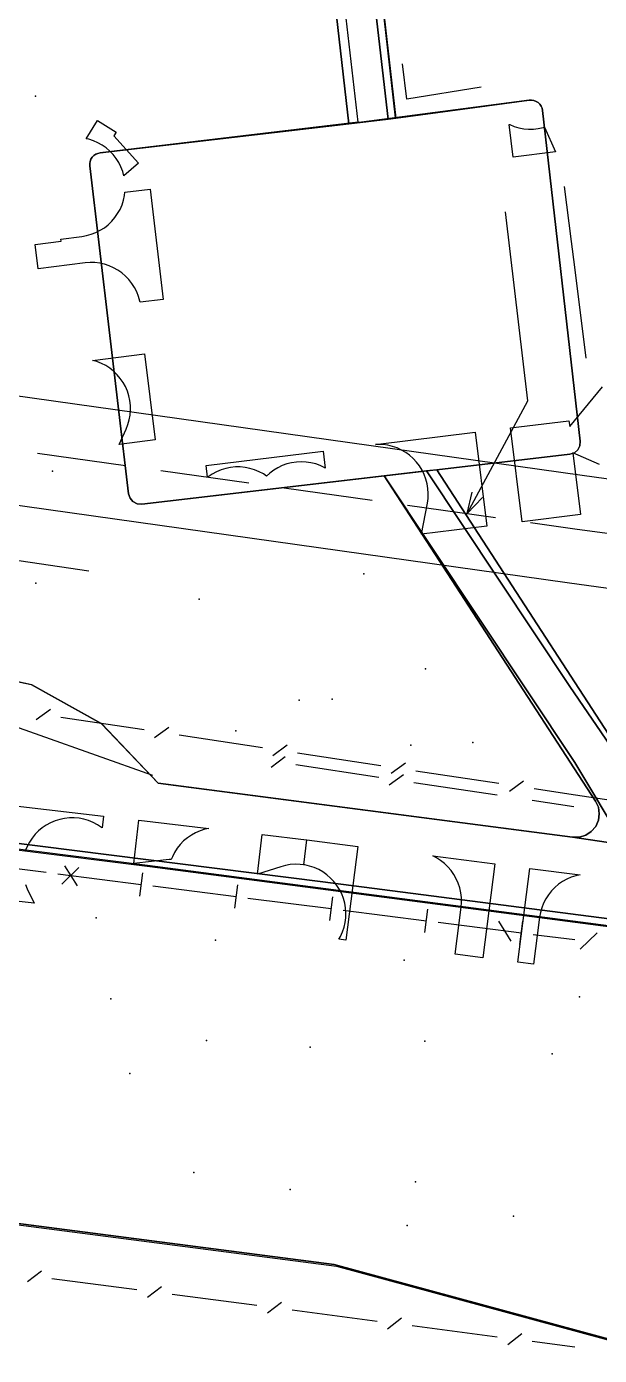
# Model space of a CAD drawing. Header units: metres. Extents: x 8858 to 9287, y -8974 to -8722.
# Drawn here: x 8976.8 to 9001, y -8826.8 to -8770.6 of the extents above; entities that cross this region are included whole.
import ezdxf

# ---------------------------------------------------------------- set-up
doc = ezdxf.new("R2010")
doc.units = ezdxf.units.M
for name, color, linetype in [('BUSH', 7, 'Continuous'), ('CURB', 7, 'Continuous'), ('ELECTR_CABLE', 7, 'Continuous'), ('ELECTR_CABLE_COMM', 7, 'Continuous'), ('GAS', 7, 'Continuous'), ('GRASS', 7, 'Continuous'), ('GROUND', 7, 'Continuous'), ('HEAT', 7, 'Continuous'), ('LOUNGER', 7, 'Continuous'), ('ROAD', 7, 'Continuous'), ('SIDEWALK_PATH', 7, 'Continuous'), ('TREE', 7, 'Continuous')]:
    doc.layers.add(name, color=color, linetype=linetype)

msp = doc.modelspace()

# ---------------------------------------------------------------- linework, layer by layer
at = {"layer": 'BUSH'}
for p in [(8993.062, -8800.973), (8984.427, -8813.472), (8993.27, -8819.446), (8992.911, -8821.29)]:
    msp.add_point(p, dxfattribs=at)
at = {"layer": 'CURB'}
for points in [[(8990.845, -8774.64), (8989.36, -8761.8)], [(8992.428, -8774.468), (8991.667, -8767.694), (8991.409, -8765.379), (8990.95, -8761.465)], [(8998.073, -8773.708), (8992.428, -8774.468)], [(9000.232, -8788.122), (8998.637, -8774.146)], [(8990.845, -8774.64), (8979.929, -8775.932)], [(8979.49, -8776.487), (8981.134, -8790.347)], [(8994.164, -8789.332), (8999.793, -8788.676)], [(8994.164, -8789.332), (9003.91, -8804.337)], [(8981.688, -8790.785), (8991.947, -8789.59)], [(8991.947, -8789.59), (9000.877, -8803.34)], [(8970.219, -8798.019), (8982.14, -8802.249)], [(8935.852, -8800.149), (8965.049, -8803.929), (8981.936, -8806.054), (9033.525, -8812.805), (9051.776, -8815.06), (9103.435, -8821.781), (9121.184, -8824.006), (9142.073, -8826.706)], [(8982.808, -8802.638), (8999.909, -8804.876)], [(8932.305, -8815.47), (8989.827, -8822.941), (9019.841, -8831.084), (9136.731, -8846.071)]]:
    msp.add_lwpolyline(points, dxfattribs=at)
at = {"layer": 'ELECTR_CABLE'}
for points in [[(8996.043, -8773.161), (8992.899, -8773.658), (8992.715, -8772.175)], [(8999.863, -8779.679), (8999.572, -8777.358)], [(9000, -8780.77), (8999.863, -8779.679)], [(9000.482, -8784.616), (9000, -8780.77)], [(9001.047, -8789.113), (8999.922, -8788.612), (9000.245, -8791.228), (8997.773, -8791.533), (8997.282, -8787.563), (8999.755, -8787.258), (8999.785, -8787.5), (9001.169, -8785.823)], [(8976.341, -8803.545), (8980.074, -8803.98), (8980.015, -8804.48), (8979.986, -8804.456), (8979.814, -8804.342), (8979.631, -8804.246), (8979.441, -8804.169), (8979.243, -8804.11), (8979.041, -8804.071), (8978.835, -8804.052), (8978.629, -8804.053), (8978.424, -8804.074), (8978.222, -8804.116), (8978.026, -8804.177), (8977.836, -8804.257), (8977.654, -8804.355), (8977.484, -8804.47), (8977.325, -8804.602), (8977.18, -8804.748), (8977.051, -8804.909), (8976.937, -8805.081), (8976.841, -8805.263), (8976.763, -8805.454)], [(8976.771, -8806.869), (8976.851, -8807.059), (8977.142, -8807.665), (8975.878, -8807.518)]]:
    msp.add_lwpolyline(points, dxfattribs=at)
for points in [[(8981.546, -8776.365), (8980.939, -8776.911), (8980.886, -8776.719), (8980.811, -8776.527), (8980.718, -8776.343), (8980.607, -8776.169), (8980.48, -8776.007), (8980.337, -8775.858), (8980.181, -8775.724), (8980.012, -8775.606), (8979.832, -8775.505), (8979.644, -8775.422), (8979.448, -8775.358), (8979.333, -8775.333), (8979.824, -8774.561), (8980.612, -8775.062), (8980.513, -8775.217)], [(8997.401, -8776.118), (8997.226, -8774.727), (8997.249, -8774.739), (8997.441, -8774.816), (8997.638, -8774.874), (8997.841, -8774.912), (8998.046, -8774.93), (8998.252, -8774.928), (8998.457, -8774.906), (8998.659, -8774.863), (8998.723, -8774.843), (8999.192, -8775.894)], [(8982.046, -8777.468), (8982.599, -8782.127), (8981.617, -8782.243), (8981.61, -8782.204), (8981.555, -8782.006), (8981.48, -8781.814), (8981.387, -8781.63), (8981.276, -8781.456), (8981.148, -8781.294), (8981.006, -8781.145), (8980.849, -8781.011), (8980.68, -8780.893), (8980.501, -8780.792), (8980.312, -8780.709), (8980.116, -8780.645), (8979.915, -8780.601), (8979.71, -8780.576), (8979.504, -8780.572), (8979.299, -8780.588), (8977.315, -8780.839), (8977.184, -8779.807), (8978.279, -8779.668), (8978.268, -8779.579), (8979.157, -8779.467), (8979.36, -8779.431), (8979.558, -8779.376), (8979.75, -8779.301), (8979.934, -8779.208), (8980.108, -8779.097), (8980.27, -8778.97), (8980.419, -8778.827), (8980.553, -8778.671), (8980.671, -8778.502), (8980.772, -8778.322), (8980.855, -8778.133), (8980.919, -8777.938), (8980.964, -8777.736), (8980.981, -8777.594)], [(8982.263, -8788.069), (8980.739, -8788.262), (8981.032, -8787.613), (8981.107, -8787.422), (8981.164, -8787.223), (8981.2, -8787.021), (8981.217, -8786.815), (8981.213, -8786.609), (8981.19, -8786.404), (8981.146, -8786.203), (8981.082, -8786.007), (8981, -8785.818), (8980.9, -8785.638), (8980.782, -8785.469), (8980.649, -8785.312), (8980.501, -8785.168), (8980.339, -8785.041), (8980.166, -8784.929), (8979.982, -8784.835), (8979.791, -8784.76), (8979.609, -8784.708), (8981.802, -8784.431)], [(8995.793, -8787.747), (8996.284, -8791.717), (8993.525, -8792.058), (8993.77, -8790.747), (8993.798, -8790.543), (8993.805, -8790.337), (8993.793, -8790.131), (8993.76, -8789.927), (8993.708, -8789.728), (8993.636, -8789.535), (8993.546, -8789.35), (8993.438, -8789.174), (8993.313, -8789.01), (8993.173, -8788.859), (8993.018, -8788.723), (8992.851, -8788.602), (8992.673, -8788.498), (8992.486, -8788.412), (8992.291, -8788.345), (8992.091, -8788.297), (8991.886, -8788.27), (8991.681, -8788.262), (8991.569, -8788.269)], [(8989.448, -8789.259), (8989.426, -8789.246), (8989.239, -8789.157), (8989.045, -8789.088), (8988.845, -8789.038), (8988.642, -8789.008), (8988.436, -8788.998), (8988.23, -8789.008), (8988.026, -8789.038), (8987.826, -8789.088), (8987.632, -8789.157), (8987.446, -8789.246), (8987.269, -8789.352), (8987.103, -8789.474), (8986.966, -8789.599), (8986.833, -8789.511), (8986.651, -8789.414), (8986.461, -8789.335), (8986.264, -8789.276), (8986.061, -8789.236), (8985.856, -8789.216), (8985.65, -8789.216), (8985.445, -8789.237), (8985.243, -8789.277), (8985.046, -8789.337), (8984.856, -8789.417), (8984.674, -8789.514), (8984.503, -8789.629), (8984.475, -8789.651), (8984.414, -8789.154), (8989.359, -8788.542)], [(8981.563, -8804.154), (8984.521, -8804.499), (8984.354, -8804.534), (8984.158, -8804.597), (8983.969, -8804.679), (8983.789, -8804.779), (8983.619, -8804.897), (8983.462, -8805.03), (8983.319, -8805.178), (8983.191, -8805.339), (8983.079, -8805.513), (8982.985, -8805.696), (8982.94, -8805.81), (8982.851, -8805.815), (8981.349, -8805.985)], [(8988.652, -8804.981), (8988.528, -8806.038), (8988.383, -8806.02), (8988.177, -8806.014), (8987.971, -8806.029), (8987.768, -8806.063), (8987.569, -8806.118), (8986.59, -8806.438), (8986.786, -8804.763)], [(8988.674, -8804.984), (8990.825, -8805.259), (8990.317, -8809.226), (8990.024, -8809.189), (8990.096, -8809.063), (8990.18, -8808.875), (8990.245, -8808.679), (8990.291, -8808.478), (8990.317, -8808.274), (8990.322, -8808.068), (8990.308, -8807.862), (8990.273, -8807.659), (8990.218, -8807.46), (8990.145, -8807.268), (8990.053, -8807.083), (8989.943, -8806.909), (8989.816, -8806.746), (8989.675, -8806.597), (8989.519, -8806.462), (8989.351, -8806.342), (8989.172, -8806.24), (8988.984, -8806.156), (8988.788, -8806.091), (8988.587, -8806.045), (8988.539, -8806.039)], [(8996.107, -8809.967), (8994.941, -8809.818), (8995.195, -8807.834), (8995.211, -8807.628), (8995.207, -8807.422), (8995.182, -8807.218), (8995.138, -8807.017), (8995.074, -8806.821), (8994.991, -8806.632), (8994.891, -8806.452), (8994.773, -8806.283), (8994.639, -8806.126), (8994.49, -8805.984), (8994.328, -8805.856), (8994.155, -8805.745), (8993.995, -8805.664), (8996.615, -8805.999)], [(8997.595, -8810.157), (8998.103, -8806.189), (9000.222, -8806.461), (9000.049, -8806.498), (8999.853, -8806.562), (8999.664, -8806.644), (8999.484, -8806.744), (8999.315, -8806.862), (8999.158, -8806.996), (8999.015, -8807.144), (8998.887, -8807.306), (8998.776, -8807.479), (8998.682, -8807.662), (8998.607, -8807.854), (8998.551, -8808.053), (8998.514, -8808.255), (8998.256, -8810.241)]]:
    msp.add_lwpolyline(points, close=True, dxfattribs=at)
at = {"layer": 'ELECTR_CABLE_COMM'}
for points in [[(8977.228, -8799.9), (8977.832, -8799.455)], [(8978.272, -8799.79), (8981.79, -8800.322)], [(8982.23, -8800.656), (8982.833, -8800.211)], [(8983.273, -8800.546), (8986.792, -8801.078)], [(8987.232, -8801.412), (8987.835, -8800.967)], [(8987.157, -8801.907), (8987.76, -8801.462)], [(8988.275, -8801.302), (8991.793, -8801.834)], [(8992.233, -8802.168), (8992.837, -8801.724)], [(8988.2, -8801.796), (8991.719, -8802.328)], [(8992.159, -8802.663), (8992.762, -8802.218)], [(8993.276, -8802.058), (8996.795, -8802.59)], [(8993.202, -8802.552), (8996.72, -8803.084)], [(8997.235, -8802.925), (8997.838, -8802.48)], [(8998.278, -8802.814), (9000.037, -8803.08)], [(8998.203, -8803.309), (8999.963, -8803.575)], [(9000.037, -8803.08), (9001.825, -8803.347)], [(8977.446, -8823.219), (8976.852, -8823.676)], [(8981.483, -8824.014), (8977.892, -8823.545)], [(8982.524, -8823.883), (8981.93, -8824.34)], [(8986.561, -8824.678), (8982.97, -8824.209)], [(8987.602, -8824.547), (8987.008, -8825.004)], [(8991.639, -8825.343), (8988.049, -8824.873)], [(8992.68, -8825.211), (8992.086, -8825.668)], [(8996.717, -8826.007), (8993.127, -8825.537)], [(8997.758, -8825.876), (8997.164, -8826.332)], [(9000, -8826.436), (8998.205, -8826.201)]]:
    msp.add_lwpolyline(points, dxfattribs=at)
at = {"layer": 'GAS'}
for points in [[(8974.125, -8805.907), (8977.648, -8806.356)], [(8979.026, -8806.153), (8978.31, -8806.851)], [(8978.43, -8806.079), (8978.955, -8806.931)], [(8978.144, -8806.419), (8981.667, -8806.868)], [(8981.603, -8807.364), (8981.73, -8806.372)], [(8982.163, -8806.931), (8985.686, -8807.38)], [(8985.622, -8807.876), (8985.749, -8806.884)], [(8989.641, -8808.388), (8989.768, -8807.396)], [(8986.182, -8807.443), (8989.705, -8807.892)], [(8990.201, -8807.955), (8993.724, -8808.404)], [(8993.66, -8808.9), (8993.787, -8807.908)], [(8994.22, -8808.467), (8997.743, -8808.916)], [(8996.773, -8808.415), (8997.297, -8809.267)], [(8997.679, -8809.412), (8997.806, -8808.42)], [(8998.239, -8808.979), (9000, -8809.203)], [(9000.223, -8809.612), (9000.942, -8808.917)]]:
    msp.add_lwpolyline(points, dxfattribs=at)
at = {"layer": 'GRASS'}
for points in [[(9023.617, -8754.68), (8990.95, -8761.465), (8991.053, -8762.372), (8992.428, -8774.468), (8998.073, -8773.708), (8998.173, -8773.704), (8998.271, -8773.72), (8998.363, -8773.755), (8998.447, -8773.809), (8998.52, -8773.877), (8998.576, -8773.958), (8998.616, -8774.049), (8998.637, -8774.146), (9000.232, -8788.122), (9000.215, -8788.32), (9000.127, -8788.49), (8999.982, -8788.614), (8999.793, -8788.676), (8994.164, -8789.332), (9003.91, -8804.337)], [(8973.681, -8797.705), (8977.008, -8798.415), (8979.981, -8800.068), (8982.382, -8802.582), (8999.909, -8804.876), (9000.195, -8804.872), (9000.464, -8804.789), (9000.699, -8804.635), (9000.885, -8804.418), (9001.001, -8804.156), (9001.039, -8803.877), (9000.998, -8803.6), (9000.877, -8803.34), (8991.947, -8789.59), (8981.688, -8790.785), (8981.491, -8790.769), (8981.32, -8790.681), (8981.196, -8790.536), (8981.134, -8790.347), (8979.49, -8776.487), (8979.488, -8776.388), (8979.506, -8776.292), (8979.541, -8776.201), (8979.594, -8776.118), (8979.663, -8776.047), (8979.743, -8775.992), (8979.833, -8775.953), (8979.929, -8775.932), (8990.442, -8774.705), (8989.108, -8762.963)], [(9033.623, -8812.88), (8982.035, -8806.129), (8965.147, -8804.004), (8935.95, -8800.224), (8935.315, -8800.21), (8934.699, -8800.327), (8934.12, -8800.57), (8933.599, -8800.933), (8933.166, -8801.397), (8932.844, -8801.936), (8932.64, -8802.53), (8932.565, -8803.16), (8932.403, -8815.546), (8989.925, -8823.016), (9019.939, -8831.159)]]:
    msp.add_lwpolyline(points, dxfattribs=at)
msp.add_lwpolyline([(9017.821, -8810.431), (8989.349, -8806.761), (8962.298, -8803.35), (8935.852, -8800.082), (8935.852, -8800.149), (8965.049, -8803.929), (8981.936, -8806.054), (9033.525, -8812.805), (9051.776, -8815.06), (9119.542, -8823.8), (9121.184, -8824.006), (9142.073, -8826.706), (9142.096, -8826.506), (9120.282, -8823.642), (9074.844, -8817.764), (9045.782, -8814.094)], close=True, dxfattribs=at)
at = {"layer": 'GROUND'}
for points in [[(9003.91, -8804.337), (8994.164, -8789.332), (8999.793, -8788.676), (8999.982, -8788.614), (9000.127, -8788.49), (9000.215, -8788.32), (9000.232, -8788.122), (8998.637, -8774.146), (8998.616, -8774.049), (8998.576, -8773.958), (8998.52, -8773.877), (8998.447, -8773.809), (8998.363, -8773.755), (8998.271, -8773.72), (8998.173, -8773.704), (8998.073, -8773.708), (8992.425, -8774.446), (8991.053, -8762.372), (8990.969, -8761.626), (8990.95, -8761.465), (8991.844, -8761.28), (9023.617, -8754.68)], [(8989.108, -8762.963), (8990.442, -8774.705), (8979.929, -8775.932), (8979.833, -8775.953), (8979.743, -8775.992), (8979.663, -8776.047), (8979.594, -8776.118), (8979.541, -8776.201), (8979.506, -8776.292), (8979.488, -8776.388), (8979.49, -8776.487), (8981.134, -8790.347), (8981.196, -8790.536), (8981.32, -8790.681), (8981.491, -8790.769), (8981.688, -8790.785), (8991.947, -8789.59), (9000.877, -8803.34), (9000.998, -8803.6), (9001.039, -8803.877), (9001.001, -8804.156), (9000.885, -8804.418), (9000.699, -8804.635), (9000.464, -8804.789), (9000.195, -8804.872), (8999.909, -8804.876), (8982.382, -8802.582), (8979.996, -8800.079), (8977.041, -8798.427), (8973.733, -8797.708)], [(8928.562, -8814.984), (8931.872, -8815.414), (8932.198, -8803.174), (8932.512, -8801.984), (8933.203, -8801.008), (8934.187, -8800.33), (8935.381, -8800.03), (8935.384, -8800.125), (8935.501, -8800.124), (8935.618, -8800.128), (8935.735, -8800.136), (8935.852, -8800.149), (8935.823, -8800.079), (8962.298, -8803.35), (8989.349, -8806.761), (9017.821, -8810.431)], [(9019.841, -8831.084), (8989.827, -8822.941), (8932.056, -8815.438), (8932.055, -8815.441), (8928.561, -8814.984)]]:
    msp.add_lwpolyline(points, dxfattribs=at)
at = {"layer": 'HEAT'}
for points in [[(8998.016, -8786.424), (8997.069, -8778.432)], [(8972.535, -8785.657), (9000.318, -8789.558)], [(8995.451, -8791.187), (8998.016, -8786.424)], [(8977.277, -8788.635), (8981.006, -8789.159)], [(8982.492, -8789.367), (8986.221, -8789.891)], [(9000.315, -8789.558), (9016.85, -8791.853)], [(8971.922, -8790.196), (8999.682, -8794.094)], [(8987.706, -8790.1), (8991.435, -8790.623)], [(8995.451, -8791.187), (8995.658, -8790.276)], [(8995.451, -8791.187), (8996.098, -8790.513)], [(8992.921, -8790.832), (8996.65, -8791.355)], [(8998.135, -8791.564), (9000, -8791.826)], [(9000, -8791.826), (9001.791, -8792.074)], [(8971.619, -8792.453), (8979.449, -8793.602)], [(8999.685, -8794.094), (9016.221, -8796.389)]]:
    msp.add_lwpolyline(points, dxfattribs=at)
at = {"layer": 'LOUNGER'}
msp.add_point((8981.193, -8814.861), dxfattribs=at)
at = {"layer": 'ROAD'}
msp.add_lwpolyline([(8928.561, -8814.984), (8932.048, -8815.44), (8932.051, -8815.44), (8932.054, -8815.439), (8932.056, -8815.438), (8932.057, -8815.438), (8989.827, -8822.941), (9019.84, -8831.084)], dxfattribs=at)
at = {"layer": 'SIDEWALK_PATH'}
for points in [[(8990.624, -8761.698), (8990.969, -8761.626), (8990.95, -8761.465), (8988.984, -8761.874), (8989.108, -8762.963), (8990.442, -8774.705), (8992.113, -8774.506)], [(8991.053, -8762.372), (8990.969, -8761.626), (8990.624, -8761.698), (8992.113, -8774.506), (8992.428, -8774.468)], [(8999.793, -8788.676), (8999.982, -8788.614), (9000.127, -8788.49), (9000.215, -8788.32), (9000.232, -8788.122), (8998.637, -8774.146), (8998.616, -8774.049), (8998.576, -8773.958), (8998.52, -8773.877), (8998.447, -8773.809), (8998.363, -8773.755), (8998.271, -8773.72), (8998.173, -8773.704), (8998.073, -8773.708), (8990.442, -8774.705), (8979.929, -8775.932), (8979.833, -8775.953), (8979.743, -8775.992), (8979.663, -8776.047), (8979.594, -8776.118), (8979.541, -8776.201), (8979.506, -8776.292), (8979.488, -8776.388), (8979.49, -8776.487), (8981.134, -8790.347), (8981.196, -8790.536), (8981.32, -8790.681), (8981.491, -8790.769), (8981.688, -8790.785)], [(9003.91, -8804.337), (8994.164, -8789.332), (8993.73, -8789.382), (8999.789, -8798.5), (9004.337, -8805.143), (9004.635, -8805.53), (9006.037, -8805.678), (9005.405, -8805.524), (9004.826, -8805.241), (9004.322, -8804.841)], [(9000, -8801.71), (8991.947, -8789.59), (9000.877, -8803.34), (9000.998, -8803.6), (9001.039, -8803.877), (9001.001, -8804.156), (9000.885, -8804.418), (9000.699, -8804.635), (9000.464, -8804.789), (9000.195, -8804.872), (8999.909, -8804.876), (9002.083, -8805.19)]]:
    msp.add_lwpolyline(points, close=True, dxfattribs=at)
msp.add_lwpolyline([(9004.337, -8805.143), (8999.789, -8798.5), (8993.73, -8789.382), (8991.947, -8789.59), (9000, -8801.71), (9002.083, -8805.19), (8999.909, -8804.876), (8982.382, -8802.582), (8979.996, -8800.079), (8977.041, -8798.427), (8973.733, -8797.708), (8970.288, -8798.002), (8967.044, -8799.334), (8966.639, -8799.59), (8966.245, -8799.863), (8965.862, -8800.152), (8965.492, -8800.457), (8934.305, -8796.419), (8935.823, -8800.079), (8962.298, -8803.35), (8989.349, -8806.761), (9017.821, -8810.431)], dxfattribs=at)
at = {"layer": 'TREE'}
for p in [(8977.199, -8773.534), (8977.922, -8789.398), (8991.075, -8793.738), (8977.218, -8794.132), (8984.111, -8794.806), (8993.69, -8797.745), (8988.352, -8799.083), (8989.741, -8799.038), (8985.667, -8800.367), (8995.69, -8800.873), (8979.766, -8808.277), (8984.81, -8809.231), (8992.792, -8810.068), (8980.385, -8811.699), (9000.196, -8811.614), (8993.654, -8813.5), (8988.809, -8813.747), (8999.048, -8814.038), (8983.89, -8819.051), (8987.971, -8819.763), (8997.416, -8820.889)]:
    msp.add_point(p, dxfattribs=at)

doc.saveas('drawing.dxf')
